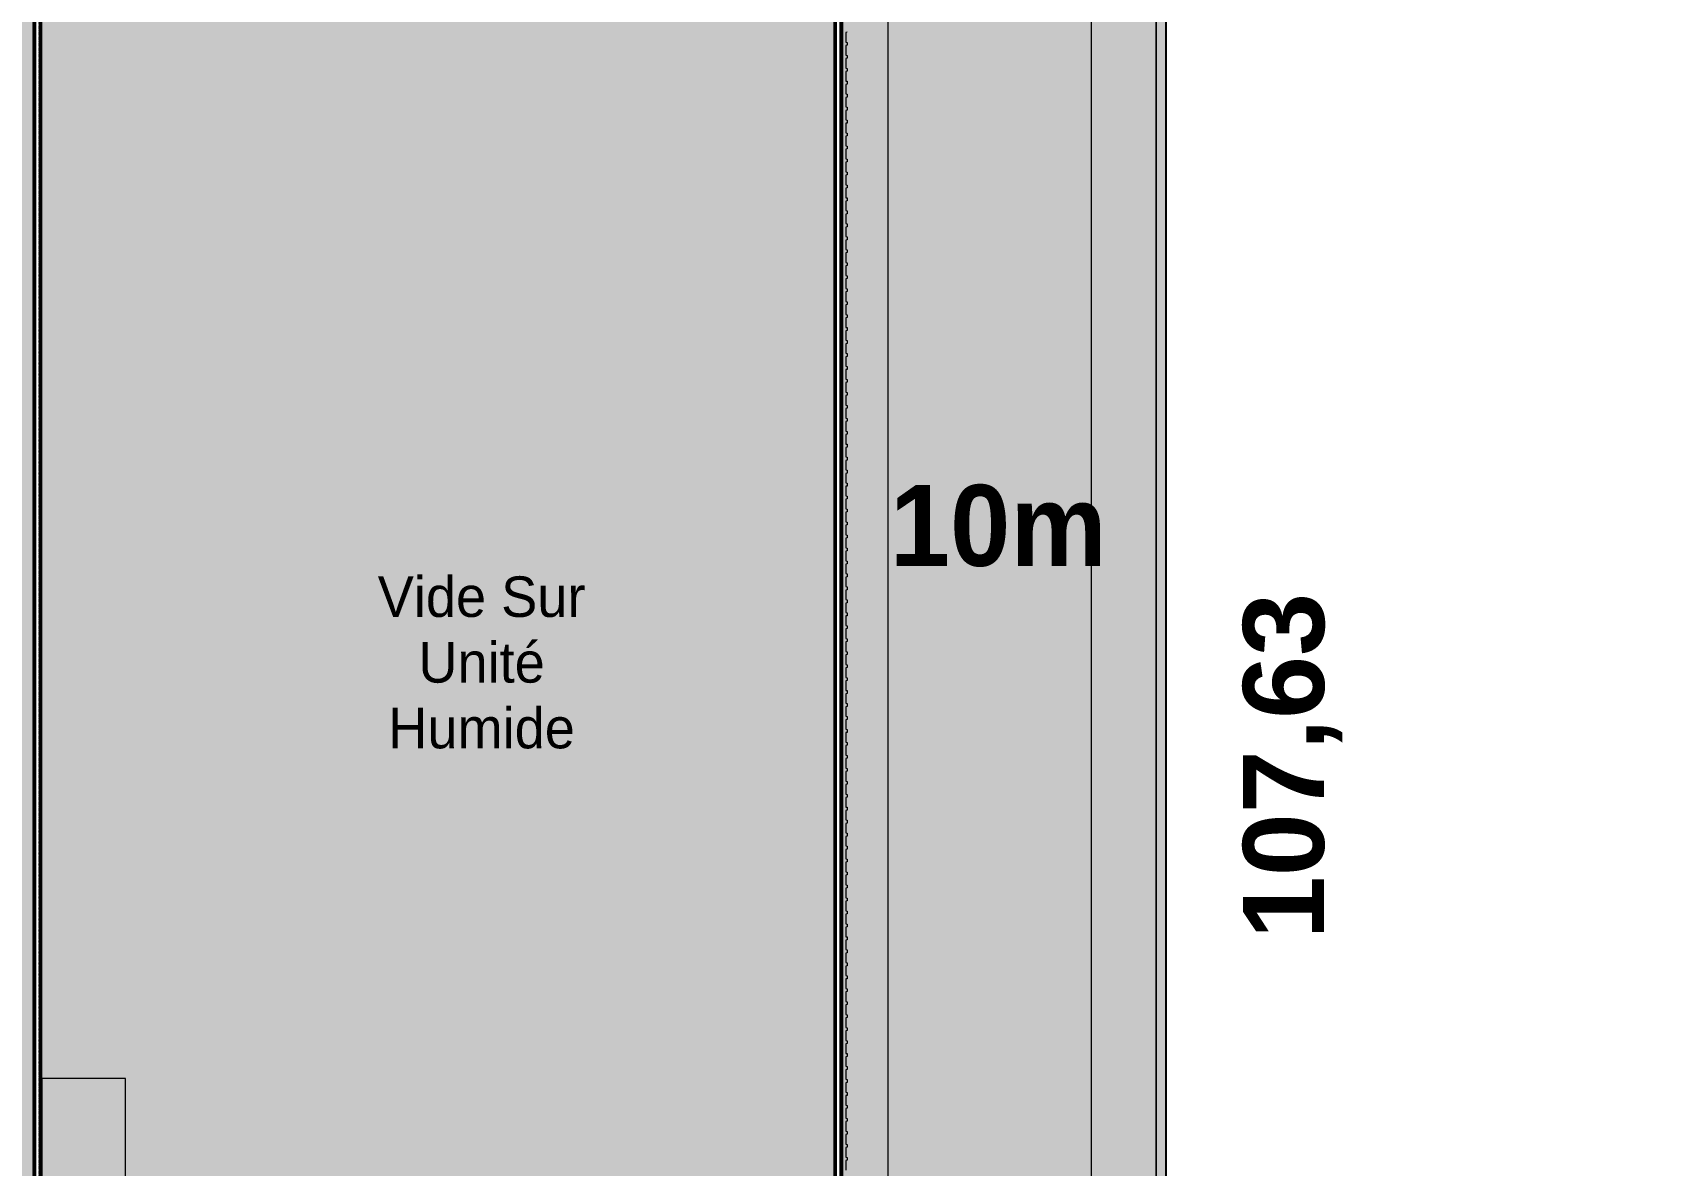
# Model space of a CAD drawing. Header units: millimetres. Extents: x 141848 to 1648660, y -465012 to -151356.
# Drawn here: x 219216 to 269221, y -231406 to -196444 of the extents above; entities that cross this region are included whole.
import ezdxf

# ---------------------------------------------------------------- set-up
doc = ezdxf.new("R2010")
doc.units = ezdxf.units.MM
doc.header["$MEASUREMENT"] = 0
doc.linetypes.add('Wipeout_Contour', pattern=[1000, 0, -1000])
for name, color, linetype in [('Cotations - 1_100', 7, 'Continuous'), ('Divers - Dessin général', 7, 'Continuous'), ('Hachure', 7, 'Continuous'), ('Intérieur - Agencement', 7, 'Continuous'), ('Sols_ Dalles', 7, 'Continuous'), ('TopoAlt', 7, 'Continuous')]:
    doc.layers.add(name, color=color, linetype=linetype)
doc.styles.add('STYLE_GENERE_1', font='')
doc.styles.add('STYLE_GENERE_2', font='')
doc.styles.add('STYLE_GENERE_3', font='')
doc.styles.add('STYLE_GENERE_4', font='')
doc.styles.get('STYLE_GENERE_1').set_extended_font_data('Agency FB')
doc.styles.get('STYLE_GENERE_2').set_extended_font_data('Arial')
doc.styles.get('STYLE_GENERE_3').set_extended_font_data('Arial', bold=True)
doc.styles.get('STYLE_GENERE_4').set_extended_font_data('Agency FB', bold=True)
doc.dimstyles.new('STYLE_GENERE__5', dxfattribs={"dimtxt": 200, "dimasz": 190, "dimexe": 0.18, "dimexo": 0.0625, "dimgap": 0, "dimtad": 1, "dimtih": 1, "dimtoh": 1, "dimlfac": 0.001, "dimzin": 0, "dimdsep": 46, "dimtxsty": 'STYLE_GENERE_2', "dimblk": 'ARROWHEAD_6', "dimblk1": 'ARROWHEAD_6', "dimblk2": 'ARROWHEAD_6', "dimcen": 0.09, "dimse1": 1, "dimse2": 1, "dimclrd": 7, "dimclre": 7, "dimclrt": 7, "dimazin": 0, "dimtfac": 1, "dimtdec": 4, "dimtmove": 0, "dimatfit": 3, "dimfxl": 0, "dimtolj": 1, "dimtzin": 0, "dimarcsym": 0})
pattern_1 = [(45, (0, 175), (-55.684659, 55.684659), [0, -52.5, 0, -78.75]), (110, (175, 175), (74.000794, 26.934086), [0, -38.5, 0, -66.5])]
pattern_2 = [(45, (0, 0), (-7.0710678, 7.0710678), [])]

# ---------------------------------------------------------------- blocks, each defined once
blk = doc.blocks.new('Dalle_22_2', base_point=(219226, -173396))
at = {"layer": 'Sols_ Dalles', "linetype": 'Continuous', "lineweight": 0, "true_color": 0x3f3f3f}
blk.add_hatch(color=250, dxfattribs=at).paths.add_polyline_path([(219226, -173396), (219226, -253396), (244226, -253396), (244226, -173396)])
at = {"layer": 'Sols_ Dalles', "color": 250, "linetype": 'Continuous', "lineweight": 5, "true_color": 0x1f1f1f, "flags": 128}
blk.add_lwpolyline([(219226, -173396), (219226, -253396), (244226, -253396), (244226, -173396)], close=True, dxfattribs=at)
blk = doc.blocks.new('Mur_93_2', base_point=(244226, -173396))
at = {"color": 254, "linetype": 'Wipeout_Contour', "lineweight": 0, "ltscale": 1295381.80970623}
blk.add_wipeout([(244211, -248150), (244226, -248150), (244226, -173411), (244211, -173411)], dxfattribs=at)
at = {"linetype": 'Continuous', "lineweight": 5, "true_color": 0x5f5f5f}
h = blk.add_hatch(dxfattribs=at)
h.set_pattern_fill('Enduit_0002', color=251, style=0, pattern_type=2)
h.set_pattern_definition(pattern_1)
h.paths.add_polyline_path([(244211, -248150), (244226, -248150), (244226, -173411), (244211, -173411)])
at = {"color": 254, "linetype": 'Wipeout_Contour', "lineweight": 0, "ltscale": 1295333.972776726}
blk.add_wipeout([(244141, -248150), (244211, -248150), (244211, -173481), (244141, -173481)], dxfattribs=at)
at = {"linetype": 'Continuous', "lineweight": 5, "true_color": 0x5f5f5f}
h = blk.add_hatch(dxfattribs=at)
h.set_pattern_fill('Briques_terre_cuite__int_94', color=251, style=0, pattern_type=2)
h.set_pattern_definition(pattern_2)
h.paths.add_polyline_path([(244141, -248150), (244211, -248150), (244211, -173481), (244141, -173481)])
at = {"color": 254, "linetype": 'Wipeout_Contour', "lineweight": 0, "ltscale": 1295188.510857769}
blk.add_wipeout([(244031, -173591), (244031, -248150), (244141, -248150), (244141, -173591)], dxfattribs=at)
at = {"color": 254, "linetype": 'Wipeout_Contour', "lineweight": 0, "ltscale": 1294679.805921068}
blk.add_wipeout([(243946, -173676), (243946, -248006), (243961, -248006), (243961, -173676)], dxfattribs=at)
at = {"linetype": 'Continuous', "lineweight": 5, "true_color": 0x5f5f5f}
h = blk.add_hatch(dxfattribs=at)
h.set_pattern_fill('Enduit_0002', color=251, style=0, pattern_type=2)
h.set_pattern_definition(pattern_1)
h.paths.add_polyline_path([(243946, -173676), (243946, -248006), (243961, -248006), (243961, -173676)])
at = {"color": 254, "linetype": 'Wipeout_Contour', "lineweight": 0, "ltscale": 1294996.805064932}
blk.add_wipeout([(243961, -248150), (244031, -248150), (244031, -173661), (243961, -173661)], dxfattribs=at)
at = {"linetype": 'Continuous', "lineweight": 5, "true_color": 0x5f5f5f}
h = blk.add_hatch(dxfattribs=at)
h.set_pattern_fill('Briques_terre_cuite__int_94', color=251, style=0, pattern_type=2)
h.set_pattern_definition(pattern_2)
h.paths.add_polyline_path([(243961, -248150), (244031, -248150), (244031, -173661), (243961, -173661)])
at = {"color": 7, "linetype": 'Continuous', "lineweight": 5}
for p, q in [((244211, -248150), (244211, -173481)), ((243961, -173661), (243961, -248006)), ((244031, -248150), (244031, -173661)), ((244141, -248150), (244141, -173591))]:
    blk.add_line(p, q, dxfattribs=at)
at = {"color": 7, "linetype": 'Continuous', "lineweight": 5, "flags": 128}
for points in [[(244226, -248150), (244226, -173396)], [(243946, -173676), (243946, -248006)]]:
    blk.add_lwpolyline(points, dxfattribs=at)
blk = doc.blocks.new('Mur_95_2', base_point=(219226, -253396))
at = {"color": 254, "linetype": 'Wipeout_Contour', "lineweight": 0, "ltscale": 1229175.279748414}
blk.add_wipeout([(219241, -253381), (219241, -173415), (219226, -173415), (219226, -253381)], dxfattribs=at)
at = {"linetype": 'Continuous', "lineweight": 5, "true_color": 0x5f5f5f}
h = blk.add_hatch(dxfattribs=at)
h.set_pattern_fill('Enduit_0002', color=251, style=0, pattern_type=2)
h.set_pattern_definition(pattern_1)
h.paths.add_polyline_path([(219241, -253381), (219241, -173415), (219226, -173415), (219226, -253381)])
at = {"color": 254, "linetype": 'Wipeout_Contour', "lineweight": 0, "ltscale": 1229278.542557207}
blk.add_wipeout([(219311, -253311), (219311, -173485), (219241, -173485), (219241, -253311)], dxfattribs=at)
at = {"linetype": 'Continuous', "lineweight": 5, "true_color": 0x5f5f5f}
h = blk.add_hatch(dxfattribs=at)
h.set_pattern_fill('Briques_terre_cuite__int_94', color=251, style=0, pattern_type=2)
h.set_pattern_definition(pattern_2)
h.paths.add_polyline_path([(219311, -253311), (219311, -173485), (219241, -173485), (219241, -253311)])
at = {"color": 254, "linetype": 'Wipeout_Contour', "lineweight": 0, "ltscale": 1229507.699813745}
blk.add_wipeout([(219421, -253201), (219421, -173595), (219311, -173595), (219311, -253201)], dxfattribs=at)
at = {"color": 254, "linetype": 'Wipeout_Contour', "lineweight": 0, "ltscale": 1229866.04819623}
blk.add_wipeout([(219506, -253116), (219506, -173680), (219491, -173680), (219491, -253116)], dxfattribs=at)
at = {"linetype": 'Continuous', "lineweight": 5, "true_color": 0x5f5f5f}
h = blk.add_hatch(dxfattribs=at)
h.set_pattern_fill('Enduit_0002', color=251, style=0, pattern_type=2)
h.set_pattern_definition(pattern_1)
h.paths.add_polyline_path([(219506, -253116), (219506, -173680), (219491, -173680), (219491, -253116)])
at = {"color": 254, "linetype": 'Wipeout_Contour', "lineweight": 0, "ltscale": 1229747.775588619}
blk.add_wipeout([(219491, -253131), (219491, -173665), (219421, -173665), (219421, -253131)], dxfattribs=at)
at = {"linetype": 'Continuous', "lineweight": 5, "true_color": 0x5f5f5f}
h = blk.add_hatch(dxfattribs=at)
h.set_pattern_fill('Briques_terre_cuite__int_94', color=251, style=0, pattern_type=2)
h.set_pattern_definition(pattern_2)
h.paths.add_polyline_path([(219491, -253131), (219491, -173665), (219421, -173665), (219421, -253131)])
at = {"color": 7, "linetype": 'Continuous', "lineweight": 5}
for p, q in [((219241, -173485), (219241, -253311)), ((219311, -173595), (219311, -253201)), ((219421, -173665), (219421, -253131)), ((219491, -253131), (219491, -173665))]:
    blk.add_line(p, q, dxfattribs=at)
at = {"color": 7, "linetype": 'Continuous', "lineweight": 5, "flags": 128}
for points in [[(219226, -173400), (219226, -253396)], [(219506, -253116), (219506, -173680)]]:
    blk.add_lwpolyline(points, dxfattribs=at)
blk = doc.blocks.new('Tôle profilée 25_10')
at = {"color": 7, "linetype": 'Continuous', "lineweight": 5}
for p, q in [((-38, 56956.75), (0, 56947.225)), ((0, 56652.775), (-38, 56643.25)), ((-38, 56643.25), (-38, 56556.75)), ((-38, 56556.75), (0, 56547.225)), ((0, 56947.225), (0, 56800)), ((0, 56800), (0, 56652.775)), ((0, 56547.225), (0, 56400)), ((0, 56252.775), (-38, 56243.25)), ((-38, 56243.25), (-38, 56156.75)), ((-38, 56156.75), (0, 56147.225)), ((0, 56400), (0, 56252.775)), ((0, 56147.225), (0, 56000)), ((0, 55852.775), (-38, 55843.25)), ((-38, 55843.25), (-38, 55756.75)), ((-38, 55756.75), (0, 55747.225)), ((0, 56000), (0, 55852.775)), ((0, 55747.225), (0, 55600)), ((0, 55600), (0, 55452.775)), ((0, 55452.775), (-38, 55443.25)), ((-38, 55443.25), (-38, 55356.75)), ((-38, 55356.75), (0, 55347.225)), ((0, 55052.775), (-38, 55043.25)), ((-38, 55043.25), (-38, 54956.75)), ((0, 55347.225), (0, 55200)), ((0, 55200), (0, 55052.775)), ((-38, 54956.75), (0, 54947.225)), ((0, 54652.775), (-38, 54643.25)), ((-38, 54643.25), (-38, 54556.75)), ((-38, 54556.75), (0, 54547.225)), ((0, 54947.225), (0, 54800)), ((0, 54800), (0, 54652.775)), ((0, 54547.225), (0, 54400)), ((0, 54252.775), (-38, 54243.25)), ((-38, 54243.25), (-38, 54156.75)), ((-38, 54156.75), (0, 54147.225)), ((0, 54400), (0, 54252.775)), ((0, 54147.225), (0, 54000)), ((0, 53852.775), (-38, 53843.25)), ((-38, 53843.25), (-38, 53756.75)), ((-38, 53756.75), (0, 53747.225)), ((0, 54000), (0, 53852.775)), ((0, 53747.225), (0, 53600)), ((0, 53600), (0, 53452.775)), ((0, 53452.775), (-38, 53443.25)), ((-38, 53443.25), (-38, 53356.75)), ((-38, 53356.75), (0, 53347.225)), ((0, 53052.775), (-38, 53043.25)), ((-38, 53043.25), (-38, 52956.75)), ((0, 53347.225), (0, 53200)), ((0, 53200), (0, 53052.775)), ((-38, 52956.75), (0, 52947.225)), ((0, 52652.775), (-38, 52643.25)), ((-38, 52643.25), (-38, 52556.75)), ((-38, 52556.75), (0, 52547.225)), ((0, 52947.225), (0, 52800)), ((0, 52800), (0, 52652.775)), ((0, 52547.225), (0, 52400)), ((0, 52252.775), (-38, 52243.25)), ((-38, 52243.25), (-38, 52156.75)), ((-38, 52156.75), (0, 52147.225)), ((0, 52400), (0, 52252.775)), ((0, 52147.225), (0, 52000)), ((0, 51852.775), (-38, 51843.25)), ((-38, 51843.25), (-38, 51756.75)), ((-38, 51756.75), (0, 51747.225)), ((0, 52000), (0, 51852.775)), ((0, 51747.225), (0, 51600)), ((0, 51600), (0, 51452.775)), ((0, 51452.775), (-38, 51443.25)), ((-38, 51443.25), (-38, 51356.75)), ((-38, 51356.75), (0, 51347.225)), ((0, 51052.775), (-38, 51043.25)), ((-38, 51043.25), (-38, 50956.75)), ((0, 51347.225), (0, 51200)), ((0, 51200), (0, 51052.775)), ((-38, 50956.75), (0, 50947.225)), ((0, 50652.775), (-38, 50643.25)), ((-38, 50643.25), (-38, 50556.75)), ((-38, 50556.75), (0, 50547.225)), ((0, 50947.225), (0, 50800)), ((0, 50800), (0, 50652.775)), ((0, 50547.225), (0, 50400)), ((0, 50252.775), (-38, 50243.25)), ((-38, 50243.25), (-38, 50156.75)), ((-38, 50156.75), (0, 50147.225)), ((0, 50400), (0, 50252.775)), ((0, 50147.225), (0, 50000)), ((0, 49852.775), (-38, 49843.25)), ((-38, 49843.25), (-38, 49756.75)), ((-38, 49756.75), (0, 49747.225)), ((0, 50000), (0, 49852.775)), ((0, 49747.225), (0, 49600)), ((0, 49600), (0, 49452.775)), ((0, 49452.775), (-38, 49443.25)), ((-38, 49443.25), (-38, 49356.75)), ((-38, 49356.75), (0, 49347.225)), ((0, 49052.775), (-38, 49043.25)), ((-38, 49043.25), (-38, 48956.75)), ((0, 49347.225), (0, 49200)), ((0, 49200), (0, 49052.775)), ((-38, 48956.75), (0, 48947.225)), ((0, 48652.775), (-38, 48643.25)), ((-38, 48643.25), (-38, 48556.75)), ((-38, 48556.75), (0, 48547.225)), ((0, 48947.225), (0, 48800)), ((0, 48800), (0, 48652.775)), ((0, 48547.225), (0, 48400)), ((0, 48252.775), (-38, 48243.25)), ((-38, 48243.25), (-38, 48156.75)), ((-38, 48156.75), (0, 48147.225)), ((0, 48400), (0, 48252.775)), ((0, 48147.225), (0, 48000)), ((0, 47852.775), (-38, 47843.25)), ((-38, 47843.25), (-38, 47756.75)), ((-38, 47756.75), (0, 47747.225)), ((0, 48000), (0, 47852.775)), ((0, 47747.225), (0, 47600)), ((0, 47600), (0, 47452.775)), ((0, 47452.775), (-38, 47443.25)), ((-38, 47443.25), (-38, 47356.75)), ((-38, 47356.75), (0, 47347.225)), ((0, 47052.775), (-38, 47043.25)), ((-38, 47043.25), (-38, 46956.75)), ((0, 47347.225), (0, 47200)), ((0, 47200), (0, 47052.775)), ((-38, 46956.75), (0, 46947.225)), ((0, 46652.775), (-38, 46643.25)), ((-38, 46643.25), (-38, 46556.75)), ((-38, 46556.75), (0, 46547.225)), ((0, 46947.225), (0, 46800)), ((0, 46800), (0, 46652.775)), ((0, 46547.225), (0, 46400)), ((0, 46252.775), (-38, 46243.25)), ((-38, 46243.25), (-38, 46156.75)), ((-38, 46156.75), (0, 46147.225)), ((0, 46400), (0, 46252.775)), ((0, 46147.225), (0, 46000)), ((0, 45852.775), (-38, 45843.25)), ((-38, 45843.25), (-38, 45756.75)), ((-38, 45756.75), (0, 45747.225)), ((0, 46000), (0, 45852.775)), ((0, 45747.225), (0, 45600)), ((0, 45600), (0, 45452.775)), ((0, 45452.775), (-38, 45443.25)), ((-38, 45443.25), (-38, 45356.75)), ((-38, 45356.75), (0, 45347.225)), ((0, 45052.775), (-38, 45043.25)), ((-38, 45043.25), (-38, 44956.75)), ((0, 45347.225), (0, 45200)), ((0, 45200), (0, 45052.775)), ((-38, 44956.75), (0, 44947.225)), ((0, 44652.775), (-38, 44643.25)), ((-38, 44643.25), (-38, 44556.75)), ((-38, 44556.75), (0, 44547.225)), ((0, 44947.225), (0, 44800)), ((0, 44800), (0, 44652.775)), ((0, 44547.225), (0, 44400)), ((0, 44252.775), (-38, 44243.25)), ((-38, 44243.25), (-38, 44156.75)), ((-38, 44156.75), (0, 44147.225)), ((0, 44400), (0, 44252.775)), ((0, 44147.225), (0, 44000)), ((0, 43852.775), (-38, 43843.25)), ((-38, 43843.25), (-38, 43756.75)), ((-38, 43756.75), (0, 43747.225)), ((0, 44000), (0, 43852.775)), ((0, 43747.225), (0, 43600)), ((0, 43600), (0, 43452.775)), ((0, 43452.775), (-38, 43443.25)), ((-38, 43443.25), (-38, 43356.75)), ((-38, 43356.75), (0, 43347.225)), ((0, 43052.775), (-38, 43043.25)), ((-38, 43043.25), (-38, 42956.75)), ((0, 43347.225), (0, 43200)), ((0, 43200), (0, 43052.775)), ((-38, 42956.75), (0, 42947.225)), ((0, 42652.775), (-38, 42643.25)), ((-38, 42643.25), (-38, 42556.75)), ((-38, 42556.75), (0, 42547.225)), ((0, 42947.225), (0, 42800)), ((0, 42800), (0, 42652.775)), ((0, 42547.225), (0, 42400)), ((0, 42252.775), (-38, 42243.25)), ((-38, 42243.25), (-38, 42156.75)), ((-38, 42156.75), (0, 42147.225)), ((0, 42400), (0, 42252.775)), ((0, 42147.225), (0, 42000)), ((0, 41852.775), (-38, 41843.25)), ((-38, 41843.25), (-38, 41756.75)), ((-38, 41756.75), (0, 41747.225)), ((0, 42000), (0, 41852.775)), ((0, 41747.225), (0, 41600)), ((0, 41600), (0, 41452.775)), ((0, 41452.775), (-38, 41443.25)), ((-38, 41443.25), (-38, 41356.75)), ((-38, 41356.75), (0, 41347.225)), ((0, 41052.775), (-38, 41043.25)), ((-38, 41043.25), (-38, 40956.75)), ((0, 41347.225), (0, 41200)), ((0, 41200), (0, 41052.775)), ((-38, 40956.75), (0, 40947.225)), ((0, 40652.775), (-38, 40643.25)), ((-38, 40643.25), (-38, 40556.75)), ((-38, 40556.75), (0, 40547.225)), ((0, 40947.225), (0, 40800)), ((0, 40800), (0, 40652.775)), ((0, 40547.225), (0, 40400)), ((0, 40252.775), (-38, 40243.25)), ((-38, 40243.25), (-38, 40156.75)), ((-38, 40156.75), (0, 40147.225)), ((0, 40400), (0, 40252.775)), ((0, 40147.225), (0, 40000)), ((0, 39852.775), (-38, 39843.25)), ((-38, 39843.25), (-38, 39756.75)), ((-38, 39756.75), (0, 39747.225)), ((0, 40000), (0, 39852.775)), ((0, 39747.225), (0, 39600)), ((0, 39600), (0, 39452.775)), ((0, 39452.775), (-38, 39443.25)), ((-38, 39443.25), (-38, 39356.75)), ((-38, 39356.75), (0, 39347.225)), ((0, 39052.775), (-38, 39043.25)), ((-38, 39043.25), (-38, 38956.75)), ((0, 39347.225), (0, 39200)), ((0, 39200), (0, 39052.775)), ((-38, 38956.75), (0, 38947.225)), ((0, 38652.775), (-38, 38643.25)), ((-38, 38643.25), (-38, 38556.75)), ((-38, 38556.75), (0, 38547.225)), ((0, 38947.225), (0, 38800)), ((0, 38800), (0, 38652.775)), ((0, 38547.225), (0, 38400)), ((0, 38252.775), (-38, 38243.25)), ((-38, 38243.25), (-38, 38156.75)), ((-38, 38156.75), (0, 38147.225)), ((0, 38400), (0, 38252.775)), ((0, 38147.225), (0, 38000)), ((0, 37852.775), (-38, 37843.25)), ((-38, 37843.25), (-38, 37756.75)), ((-38, 37756.75), (0, 37747.225)), ((0, 38000), (0, 37852.775)), ((0, 37747.225), (0, 37600)), ((0, 37600), (0, 37452.775)), ((0, 37452.775), (-38, 37443.25)), ((-38, 37443.25), (-38, 37356.75)), ((-38, 37356.75), (0, 37347.225)), ((0, 37052.775), (-38, 37043.25)), ((-38, 37043.25), (-38, 36956.75)), ((0, 37347.225), (0, 37200)), ((0, 37200), (0, 37052.775)), ((-38, 36956.75), (0, 36947.225)), ((0, 36652.775), (-38, 36643.25)), ((-38, 36643.25), (-38, 36556.75)), ((-38, 36556.75), (0, 36547.225)), ((0, 36947.225), (0, 36800)), ((0, 36800), (0, 36652.775)), ((0, 36547.225), (0, 36400)), ((0, 36252.775), (-38, 36243.25)), ((-38, 36243.25), (-38, 36156.75)), ((-38, 36156.75), (0, 36147.225)), ((0, 36400), (0, 36252.775)), ((0, 36147.225), (0, 36000)), ((0, 35852.775), (-38, 35843.25)), ((-38, 35843.25), (-38, 35756.75)), ((-38, 35756.75), (0, 35747.225)), ((0, 36000), (0, 35852.775)), ((0, 35747.225), (0, 35600)), ((0, 35600), (0, 35452.775)), ((0, 35452.775), (-38, 35443.25)), ((-38, 35443.25), (-38, 35356.75)), ((-38, 35356.75), (0, 35347.225)), ((0, 35052.775), (-38, 35043.25)), ((-38, 35043.25), (-38, 34956.75)), ((0, 35347.225), (0, 35200)), ((0, 35200), (0, 35052.775)), ((-38, 34956.75), (0, 34947.225)), ((0, 34652.775), (-38, 34643.25)), ((-38, 34643.25), (-38, 34556.75)), ((-38, 34556.75), (0, 34547.225)), ((0, 34947.225), (0, 34800)), ((0, 34800), (0, 34652.775)), ((0, 34547.225), (0, 34400)), ((0, 34252.775), (-38, 34243.25)), ((-38, 34243.25), (-38, 34156.75)), ((-38, 34156.75), (0, 34147.225)), ((0, 34400), (0, 34252.775)), ((0, 34147.225), (0, 34000)), ((0, 33852.775), (-38, 33843.25)), ((-38, 33843.25), (-38, 33756.75)), ((-38, 33756.75), (0, 33747.225)), ((0, 34000), (0, 33852.775)), ((0, 33747.225), (0, 33600)), ((0, 33600), (0, 33452.775)), ((0, 33452.775), (-38, 33443.25)), ((-38, 33443.25), (-38, 33356.75)), ((-38, 33356.75), (0, 33347.225)), ((0, 33052.775), (-38, 33043.25)), ((-38, 33043.25), (-38, 32956.75)), ((0, 33347.225), (0, 33200)), ((0, 33200), (0, 33052.775)), ((-38, 32956.75), (0, 32947.225)), ((0, 32652.775), (-38, 32643.25)), ((-38, 32643.25), (-38, 32556.75)), ((-38, 32556.75), (0, 32547.225)), ((0, 32947.225), (0, 32800)), ((0, 32800), (0, 32652.775)), ((0, 32547.225), (0, 32400)), ((0, 32252.775), (-38, 32243.25)), ((-38, 32243.25), (-38, 32156.75)), ((-38, 32156.75), (0, 32147.225)), ((0, 32400), (0, 32252.775)), ((0, 32147.225), (0, 32000)), ((0, 31852.775), (-38, 31843.25)), ((-38, 31843.25), (-38, 31756.75)), ((-38, 31756.75), (0, 31747.225)), ((0, 32000), (0, 31852.775)), ((0, 31747.225), (0, 31600)), ((0, 31600), (0, 31452.775)), ((0, 31452.775), (-38, 31443.25)), ((-38, 31443.25), (-38, 31356.75)), ((-38, 31356.75), (0, 31347.225)), ((0, 31052.775), (-38, 31043.25)), ((-38, 31043.25), (-38, 30956.75)), ((0, 31347.225), (0, 31200)), ((0, 31200), (0, 31052.775)), ((-38, 30956.75), (0, 30947.225)), ((0, 30652.775), (-38, 30643.25)), ((-38, 30643.25), (-38, 30556.75)), ((-38, 30556.75), (0, 30547.225)), ((0, 30947.225), (0, 30800)), ((0, 30800), (0, 30652.775)), ((0, 30547.225), (0, 30400)), ((0, 30252.775), (-38, 30243.25)), ((-38, 30243.25), (-38, 30156.75)), ((-38, 30156.75), (0, 30147.225)), ((0, 30400), (0, 30252.775)), ((0, 30147.225), (0, 30000)), ((0, 29852.775), (-38, 29843.25)), ((-38, 29843.25), (-38, 29756.75)), ((-38, 29756.75), (0, 29747.225)), ((0, 30000), (0, 29852.775)), ((0, 29747.225), (0, 29600)), ((0, 29600), (0, 29452.775)), ((0, 29452.775), (-38, 29443.25)), ((-38, 29443.25), (-38, 29356.75)), ((-38, 29356.75), (0, 29347.225)), ((0, 29052.775), (-38, 29043.25)), ((-38, 29043.25), (-38, 28956.75)), ((0, 29347.225), (0, 29200)), ((0, 29200), (0, 29052.775)), ((-38, 28956.75), (0, 28947.225)), ((0, 28652.775), (-38, 28643.25)), ((-38, 28643.25), (-38, 28556.75)), ((-38, 28556.75), (0, 28547.225)), ((0, 28947.225), (0, 28800)), ((0, 28800), (0, 28652.775)), ((0, 28547.225), (0, 28400)), ((0, 28252.775), (-38, 28243.25)), ((-38, 28243.25), (-38, 28156.75)), ((-38, 28156.75), (0, 28147.225)), ((0, 28400), (0, 28252.775)), ((0, 28147.225), (0, 28000)), ((0, 27852.775), (-38, 27843.25)), ((-38, 27843.25), (-38, 27756.75)), ((-38, 27756.75), (0, 27747.225)), ((0, 28000), (0, 27852.775)), ((0, 27747.225), (0, 27600)), ((0, 27600), (0, 27452.775)), ((0, 27452.775), (-38, 27443.25)), ((-38, 27443.25), (-38, 27356.75)), ((-38, 27356.75), (0, 27347.225)), ((0, 27052.775), (-38, 27043.25)), ((-38, 27043.25), (-38, 26956.75)), ((0, 27347.225), (0, 27200)), ((0, 27200), (0, 27052.775)), ((-38, 26956.75), (0, 26947.225)), ((0, 26652.775), (-38, 26643.25)), ((-38, 26643.25), (-38, 26556.75)), ((-38, 26556.75), (0, 26547.225)), ((0, 26947.225), (0, 26800)), ((0, 26800), (0, 26652.775)), ((0, 26547.225), (0, 26400)), ((0, 26252.775), (-38, 26243.25)), ((-38, 26243.25), (-38, 26156.75)), ((-38, 26156.75), (0, 26147.225)), ((0, 26400), (0, 26252.775)), ((0, 26147.225), (0, 26000)), ((0, 25852.775), (-38, 25843.25)), ((-38, 25843.25), (-38, 25756.75)), ((-38, 25756.75), (0, 25747.225)), ((0, 26000), (0, 25852.775)), ((0, 25747.225), (0, 25600)), ((0, 25600), (0, 25452.775)), ((0, 25452.775), (-38, 25443.25)), ((-38, 25443.25), (-38, 25356.75)), ((-38, 25356.75), (0, 25347.225)), ((0, 25052.775), (-38, 25043.25)), ((-38, 25043.25), (-38, 24956.75)), ((0, 25347.225), (0, 25200)), ((0, 25200), (0, 25052.775)), ((-38, 24956.75), (0, 24947.225)), ((0, 24652.775), (-38, 24643.25)), ((-38, 24643.25), (-38, 24556.75)), ((-38, 24556.75), (0, 24547.225)), ((0, 24947.225), (0, 24800)), ((0, 24800), (0, 24652.775)), ((0, 24547.225), (0, 24400)), ((0, 24252.775), (-38, 24243.25)), ((-38, 24243.25), (-38, 24156.75)), ((-38, 24156.75), (0, 24147.225)), ((0, 24400), (0, 24252.775)), ((0, 24147.225), (0, 24000)), ((0, 23852.775), (-38, 23843.25)), ((-38, 23843.25), (-38, 23756.75)), ((-38, 23756.75), (0, 23747.225)), ((0, 24000), (0, 23852.775)), ((0, 23747.225), (0, 23600)), ((0, 23600), (0, 23452.775)), ((0, 23452.775), (-38, 23443.25)), ((-38, 23443.25), (-38, 23356.75)), ((-38, 23356.75), (0, 23347.225)), ((0, 23052.775), (-38, 23043.25)), ((-38, 23043.25), (-38, 22956.75)), ((0, 23347.225), (0, 23200)), ((0, 23200), (0, 23052.775)), ((-38, 22956.75), (0, 22947.225)), ((0, 22652.775), (-38, 22643.25)), ((-38, 22643.25), (-38, 22556.75)), ((-38, 22556.75), (0, 22547.225)), ((0, 22947.225), (0, 22800)), ((0, 22800), (0, 22652.775)), ((0, 22547.225), (0, 22400)), ((0, 22252.775), (-38, 22243.25)), ((-38, 22243.25), (-38, 22156.75)), ((-38, 22156.75), (0, 22147.225)), ((0, 22400), (0, 22252.775)), ((0, 22147.225), (0, 22000)), ((0, 22000), (0, 21852.775))]:
    blk.add_line(p, q, dxfattribs=at)
blk = doc.blocks.new('*D522')
at = {"layer": 'Cotations - 1_100', "color": 7, "linetype": 'Continuous', "lineweight": 5}
for p, q in [((219506, -252892), (219356, -252892)), ((219606, -252792), (219406, -252992)), ((219506, -252704), (219506, -253079)), ((226441, -252892), (219506, -252892)), ((226341, -252992), (226541, -252792)), ((226441, -252704), (226441, -253079)), ((226641, -252792), (226441, -252992)), ((226541, -252892), (226441, -252892))]:
    blk.add_line(p, q, dxfattribs=at)
at = {"layer": 'Cotations - 1_100', "color": 7, "lineweight": 5, "insert": (222707, -252852), "char_height": 200, "attachment_point": 7, "style": 'STYLE_GENERE_2'}
blk.add_mtext('\\A1;{\\pql;\\fArial|b0|i0|c0|p38;6,94}', dxfattribs=at)
blk = doc.blocks.new('ARROWHEAD_6')
at = {"color": 0, "linetype": 'Continuous', "lineweight": 0}
for p, q in [((0, 0), (-1, 0)), ((-0.5, -0.5), (0.5, 0.5))]:
    blk.add_line(p, q, dxfattribs=at)

msp = doc.modelspace()

# ---------------------------------------------------------------- hatches: boundary and pattern name
at = {"linetype": 'Continuous', "lineweight": 0, "true_color": 0x6f6f6f}
h = msp.add_hatch(color=8, dxfattribs=at)
h.paths.add_polyline_path([(141848.442, -275935.042), (141848.442, -295062.571), (269220.821, -293826.868), (269220.821, -270902.734), (268763.049, -270902.734), (254213.6, -271040.575), (254213.6, -163437.635), (153156.2, -163437.635), (153156.2, -271040.575), (153182.962, -271040.57), (153183.146, -272000.514, -0.409427364), (149183.681, -275935.042)])
h.paths.add_polyline_path([(158435.584, -260639.953), (155145.584, -260639.953), (155145.584, -248364.953), (155145.584, -243089.974), (155145.584, -242189.974), (158435.584, -242189.974)], flags=0)
h.paths.add_polyline_path([(196775.042, -260810.571), (196775.042, -222495.57), (186955.542, -222495.57), (186955.542, -218295.57), (196754.55, -218295.57), (196754.55, -208495.57), (196754.55, -204495.57), (193355.542, -204495.57), (193355.542, -201780.57), (193355.542, -195161.535), (195576.034, -195161.535), (195576.034, -189810.571), (217850.068, -189810.571), (217850.068, -262266.885), (245610.045, -262266.885), (245610.045, -253395.571), (245626.034, -253395.571), (246426.034, -253395.571), (247826.034, -253395.571), (247826.034, -248005.571), (247826.034, -246605.571), (245626.034, -246605.571), (245610.045, -246605.571), (245610.045, -171995.57), (212806.28, -171995.57), (161503.433, -171995.57), (161503.433, -193810.571), (161503.433, -230015.57), (161503.433, -260810.571)], flags=0)
h.paths.add_polyline_path([(162737.042, -269433.913, -0.09031866), (162858.773, -268727.623, -0.201448728), (163912.639, -267592.74, -0.104211445), (164718.006, -267415.055), (165317.979, -267409.371, -0.104044608), (166125.354, -267571.244, -0.238255457), (167284.257, -268953.318, -0.055188622), (167336.836, -269390.334), (167338.931, -269611.438), (167351.046, -270890.267), (167092.583, -271892.761, -0.267949192), (165370.083, -272909.124), (164770.11, -272914.808, -0.193717464), (163379.252, -272370.185, -0.070568756), (163028.663, -271931.262, -0.131652498), (162751.253, -270933.845)], flags=0)
h.paths.add_polyline_path([(173316.986, -273599.031), (173316.986, -273452.052), (173330.488, -267377.824, -0.380556701), (175316.986, -265609.826), (175394.714, -265609.826), (175394.714, -270609.826), (190394.714, -270609.826), (190394.714, -265609.826), (195356.191, -265609.826, -0.414213562), (196856.191, -267109.826), (196856.191, -273660.699, -0.345501612), (195137.285, -275433.432), (175327.752, -275599.002, -0.415791099)], flags=0)
h.paths.add_polyline_path([(205510.093, -271504.083, -0.134473934), (205230.948, -270484.937), (205230.948, -268984.937, -0.414213562), (207230.948, -266984.937), (207830.948, -266984.937, -0.414213562), (209830.948, -268984.937), (209830.948, -270484.937, -0.128820346), (209574.03, -271465.581, -0.270936291), (207830.948, -272484.937), (207230.948, -272484.937, -0.264979997)], flags=0)
h.paths.add_polyline_path([(217862.687, -273329.325), (217869.949, -267730.336, -0.098561509), (218100.718, -266943.721), (218117.681, -266951.545, -0.258849002), (219955.479, -265605.827), (219953.141, -265587.294), (220637.569, -265587.294), (220637.569, -265687.294), (220637.569, -270687.294), (250537.569, -270687.294), (250537.569, -265687.294), (252208.004, -265687.294), (254186.294, -265687.294), (254186.294, -267687.294), (254186.294, -271062.255, 0.001345761), (254186.323, -271073.021), (254197.209, -273095.233, -0.414213562), (252208.004, -275105.97), (243484.534, -275105.97, -0.005188955), (243431.438, -275116.103), (235447.992, -275196.191), (220071.012, -275253.24, -0.386553331), (217873.089, -273475.385, -0.025189219)], flags=0)
at = {"linetype": 'Continuous', "lineweight": 0, "true_color": 0x90b349}
msp.add_hatch(color=55, dxfattribs=at).paths.add_polyline_path([(153135.736, -163719.488), (153116.298, -271660.98), (155116.298, -271661.341), (155135.376, -165719.848), (251905.262, -165737.275), (251887.357, -265587.294), (253887.357, -265587.654), (253905.622, -163737.635)])
at = {"layer": 'Intérieur - Agencement', "linetype": 'Continuous', "lineweight": 5}
msp.add_hatch(color=9, dxfattribs=at).paths.add_polyline_path([(239728.797, -175273.529), (221021.302, -175273.529), (221021.302, -246738.743), (223601.646, -177710.521)])
at = {"layer": 'Sols_ Dalles', "linetype": 'Continuous', "lineweight": 0, "true_color": 0x2e271c}
msp.add_hatch(color=250, dxfattribs=at).paths.add_polyline_path([(161503.433, -171995.57), (161503.433, -230015.57), (161503.433, -260810.571), (196775.042, -260810.571), (196775.042, -260795.571), (196775.042, -258649.982), (196775.042, -258010.558), (196775.042, -222495.57), (186955.542, -222495.57), (186955.542, -218295.57), (196754.55, -218295.57), (196754.55, -204495.57), (193355.542, -204495.57), (193355.542, -195161.535), (195576.034, -195161.535), (195576.034, -189810.571), (217805.542, -189810.571), (217805.542, -253395.57), (217805.542, -253415.571), (219205.542, -253415.571), (219205.542, -253395.57), (219205.542, -188410.571), (191955.542, -188410.571), (191955.542, -190035.076), (194140.476, -190023.061), (194160.967, -193749.52), (191976.034, -193761.535), (191955.542, -200380.57), (191955.542, -205895.57), (195354.55, -205895.57), (195354.55, -216895.57), (185555.542, -216895.57), (185555.542, -223895.57), (195354.55, -223895.57), (195354.55, -258649.982), (195354.55, -259410.571), (163990.222, -259410.571), (162860.681, -259410.571), (162860.681, -231415.57), (162860.681, -173395.57), (244226.034, -173395.57), (244226.034, -248005.571), (245626.034, -248005.571), (246426.034, -248005.571), (246426.034, -251817.03), (245610.045, -251817.03), (244211.034, -251817.03), (244211.034, -253395.571), (246426.034, -253395.571), (247826.034, -253395.571), (247826.034, -248005.571), (247826.034, -246605.571), (245626.034, -246605.571), (245626.034, -171995.57)])
at = {"layer": 'Sols_ Dalles', "linetype": 'Continuous', "lineweight": 0, "true_color": 0x102f29}
msp.add_hatch(color=118, dxfattribs=at).paths.add_polyline_path([(222085.805, -228716.763), (219505.542, -228716.763), (219505.542, -232288.387), (222085.805, -232288.387)])

# ---------------------------------------------------------------- linework, layer by layer
at = {"color": 9, "linetype": 'Continuous', "lineweight": 5}
msp.add_lwpolyline([(149183.681, -275935.042), (141848.442, -275935.042), (141848.442, -295062.571), (269220.821, -293826.868), (269220.821, -270902.734), (268763.049, -270902.734), (254213.6, -271040.575), (254213.6, -163437.635), (153163.039, -163437.635), (153163.039, -271040.575), (153156.2, -271040.575), (153156.383, -272000.519), (153183.146, -272000.514, -0.409427364)], format="xyb", close=True, dxfattribs=at)
at = {"color": 7, "linetype": 'Continuous', "lineweight": 5}
msp.add_lwpolyline([(153135.736, -163719.488), (153116.298, -271660.98), (155116.298, -271661.341), (155135.376, -165719.848), (251905.262, -165737.275), (251887.357, -265587.294), (253887.357, -265587.654), (253905.622, -163737.635)], close=True, dxfattribs=at)
at = {"layer": 'Sols_ Dalles', "color": 250, "linetype": 'Continuous', "lineweight": 5, "true_color": 0x1f1f1f}
msp.add_lwpolyline([(245626.034, -246605.571), (245626.034, -171995.57), (161503.433, -171995.57), (161503.433, -230015.57), (161503.433, -260810.571), (196775.042, -260810.571), (196775.042, -260795.571), (196775.042, -258649.982), (196775.042, -258010.558), (196775.042, -222495.57), (186955.542, -222495.57), (186955.542, -218295.57), (196754.55, -218295.57), (196754.55, -204495.57), (193355.542, -204495.57), (193355.542, -201780.57), (193355.542, -195161.535)], dxfattribs=at)
at = {"layer": 'Sols_ Dalles', "color": 7, "linetype": 'Continuous', "lineweight": 5, "flags": 128}
msp.add_lwpolyline([(222085.805, -228716.763), (219505.542, -228716.763), (219505.542, -232288.387), (222085.805, -232288.387)], close=True, dxfattribs=at)
at = {"layer": 'TopoAlt', "color": 211, "linetype": 'Continuous', "lineweight": 5, "true_color": 0xfe55ff}
for points in [[(253905.622, -163737.635), (253886.348, -270769.248)], [(254186.294, -271067.638), (254205.622, -163737.635)]]:
    msp.add_lwpolyline(points, dxfattribs=at)

# ---------------------------------------------------------------- block references
at = {"layer": 'Sols_ Dalles', "color": 250, "linetype": 'Continuous', "lineweight": 5, "true_color": 0x1f1f1f}
msp.add_blockref('Dalle_22_2', (219225.542, -173395.57), dxfattribs=at)

# ---------------------------------------------------------------- texts
at = {"layer": 'Cotations - 1_100', "color": 14, "linetype": 'Continuous', "lineweight": 5, "true_color": 0x990000, "insert": (256577.82, -224417.752), "char_height": 2500, "attachment_point": 1, "rotation": 89.9896819, "style": 'STYLE_GENERE_3'}
msp.add_mtext('\\A1;{\\pql;\\fArial|b1|i0|c0|p38;107,63}', dxfattribs=at)
at = {"layer": 'Hachure', "color": 14, "linetype": 'Continuous', "lineweight": 5, "true_color": 0xa40f02, "insert": (249025.53, -211671.584), "char_height": 2500, "attachment_point": 5, "style": 'STYLE_GENERE_4'}
msp.add_mtext('\\A1;{\\pqc;\\fAgency FB|b1|i0|c0|p34;10\\fAgency FB|b1|i0|c0|p34;m}', dxfattribs=at)
at = {"layer": 'Hachure', "color": 250, "linetype": 'Continuous', "lineweight": 5, "true_color": 0x1f1f1f, "insert": (233079.069, -215888.741), "char_height": 1250, "width": 6453.04465, "attachment_point": 5, "line_spacing_factor": 0.972941, "style": 'STYLE_GENERE_1'}
msp.add_mtext('\\A1;{\\pqc;\\fAgency FB|b0|i0|c0|p34;Vide Sur Unité Humide}', dxfattribs=at)

# ---------------------------------------------------------------- next in the draw order: block references
at = {"color": 7, "lineweight": 5}
for name, p in [('Mur_95_2', (219225.542, -253395.571)), ('Mur_93_2', (244226.034, -173395.57))]:
    msp.add_blockref(name, p, dxfattribs=at)

# ---------------------------------------------------------------- next in the draw order: hatches: boundary and pattern name
at = {"linetype": 'Continuous', "lineweight": 0, "true_color": 0xa7a7a7}
msp.add_hatch(color=253, dxfattribs=at).paths.add_polyline_path([(244196.92, -212059.081, 1), (254196.92, -212059.081, 1)])

# ---------------------------------------------------------------- next in the draw order: linework, layer by layer
at = {"layer": 'Divers - Dessin général', "color": 14, "linetype": 'Continuous', "lineweight": 5, "true_color": 0x990000}
msp.add_lwpolyline([(254205.676, -163437.635), (254186.294, -271067.638), (152856.388, -272027.634), (152839.018, -197317.635), (152835.676, -163437.635)], close=True, dxfattribs=at)
at = {"layer": 'TopoAlt', "color": 7, "linetype": 'Continuous', "lineweight": 5, "flags": 128}
msp.add_lwpolyline([(152835.676, -163437.635), (152835.733, -163737.635), (152856.37, -271934.337), (153156.37, -271934.279), (153135.733, -163737.635), (253905.622, -163737.635), (253886.348, -270769.248), (253886.294, -271069.253), (254186.294, -271067.638), (254205.622, -163737.635), (254205.676, -163437.635), (253905.676, -163437.635), (153135.676, -163437.635)], close=True, dxfattribs=at)

# ---------------------------------------------------------------- next in the draw order: block references
at = {"color": 7, "linetype": 'Continuous', "lineweight": 5, "xscale": -1, "zscale": 1000}
msp.add_blockref('Tôle profilée 25_10', (244326.034, -253395.571), dxfattribs=at)

# ---------------------------------------------------------------- next in the draw order: dimensions: what is measured, and where the dimension line sits
at = {"layer": 'Cotations - 1_100', "color": 7, "linetype": 'Continuous', "lineweight": 5}
dim = msp.add_linear_dim(base=(219505.542, -252891.78), p1=(226441.303, -251965.44), p2=(219505.542, -213397.85), angle=180, dimstyle='STYLE_GENERE__5', dxfattribs=at)
dim.commit()
dim.dimension.update_dxf_attribs({"geometry": '*D522', "text_midpoint": (222967.13, -252751.78), "dimtype": 160})

doc.saveas('drawing.dxf')
